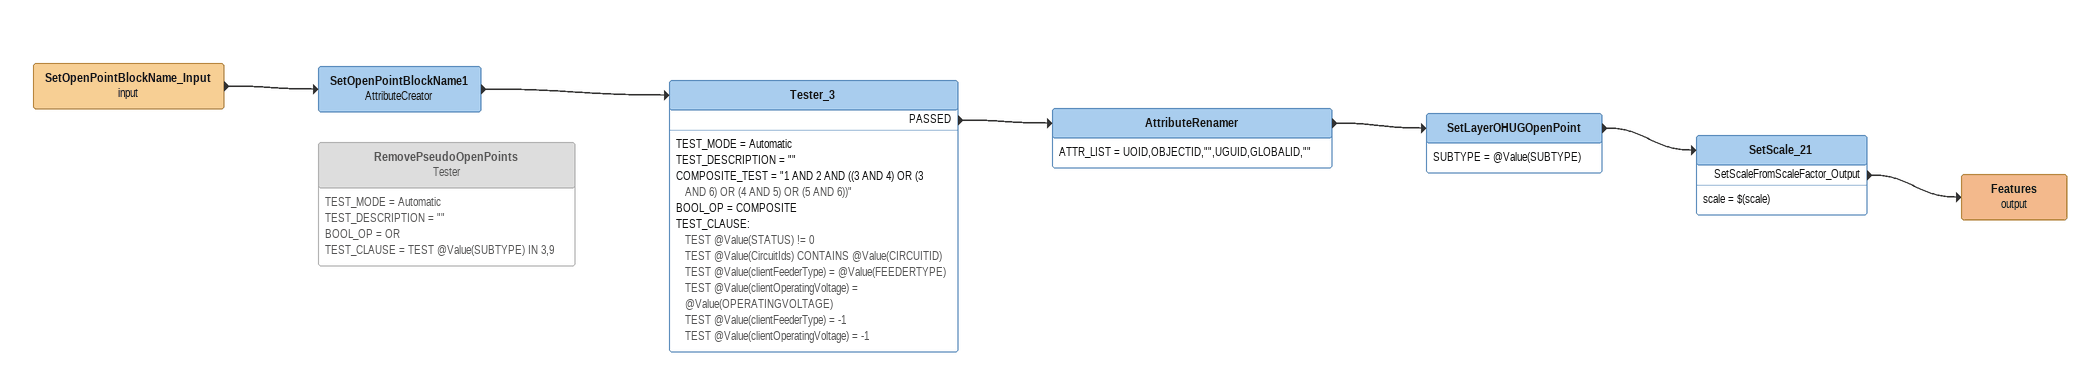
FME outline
SetOpenPointBlockName_Input (input)
    -> SetOpenPointBlockName1
SetOpenPointBlockName1: AttributeCreator
    -> Tester_3
Tester_3
    TEST_MODE = Automatic
    TEST_DESCRIPTION = ""
    COMPOSITE_TEST = "1 AND 2 AND ((3 AND 4) OR (3 AND 6) OR (4 AND 5) OR (5 AND 6))"
    BOOL_OP = COMPOSITE
    TEST_CLAUSE:
      TEST @Value(STATUS) != 0
      TEST @Value(CircuitIds) CONTAINS @Value(CIRCUITID)
      TEST @Value(clientFeederType) = @Value(FEEDERTYPE)
      TEST @Value(clientOperatingVoltage) = @Value(OPERATINGVOLTAGE)
      TEST @Value(clientFeederType) = -1
      TEST @Value(clientOperatingVoltage) = -1
    PASSED -> AttributeRenamer
AttributeRenamer
    ATTR_LIST = UOID,OBJECTID,"",UGUID,GLOBALID,""
    -> SetLayerOHUGOpenPoint
SetLayerOHUGOpenPoint
    SUBTYPE = @Value(SUBTYPE)
    -> SetScale_21
SetScale_21
    scale = $(scale)
    SetScaleFromScaleFactor_Output -> Features (output)
Features (output)
RemovePseudoOpenPoints: Tester [off]
    TEST_MODE = Automatic
    TEST_DESCRIPTION = ""
    BOOL_OP = OR
    TEST_CLAUSE = TEST @Value(SUBTYPE) IN 3,9
